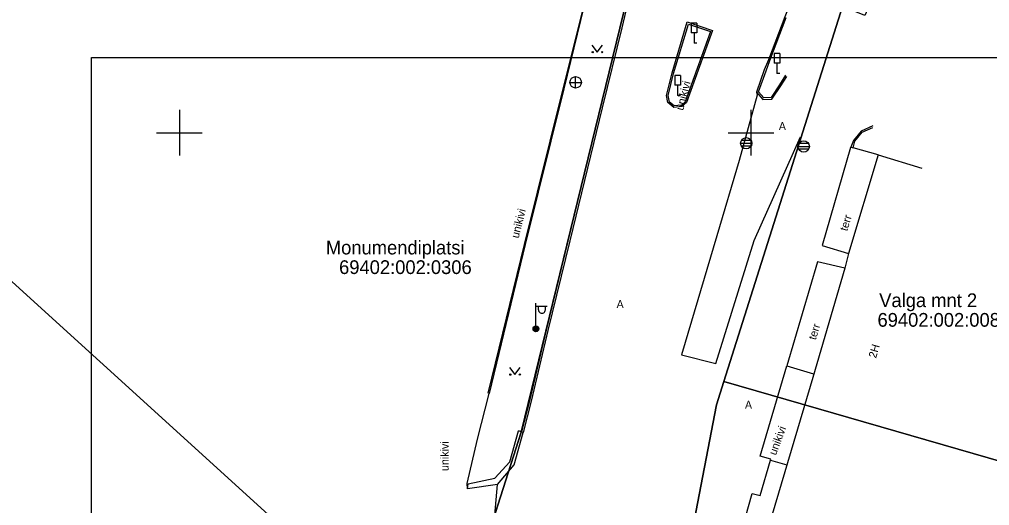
# Model space of a CAD drawing. Extents: x 632216 to 633134, y 6446009 to 6447735.
# Drawn here: x 632286 to 632370.9, y 6446767.4 to 6446809.9 of the extents above; entities that cross this region are included whole.
import ezdxf

# ---------------------------------------------------------------- set-up
doc = ezdxf.new("R2010")
doc.units = 0
for name, color, linetype in [('AED', 7, 'Continuous'), ('HALJASTUS', 7, 'Continuous'), ('HOONE', 7, 'Continuous'), ('HOONEDET', 7, 'Continuous'), ('KKAEV', 7, 'Continuous'), ('LIIKLUS', 7, 'Continuous'), ('PIIR', 7, 'Continuous'), ('POST', 7, 'Continuous'), ('RAJATIS', 7, 'Continuous'), ('SKKAEV', 7, 'Continuous'), ('TEE', 7, 'Continuous'), ('VORK', 7, 'Continuous'), ('VORMISTUS', 7, 'Continuous')]:
    doc.layers.add(name, color=color, linetype=linetype)

msp = doc.modelspace()

# ---------------------------------------------------------------- linework, layer by layer
at = {"layer": 'AED'}
msp.add_lwpolyline([(632330.088, 6446773.79), (632329.665, 6446773.945), (632329.664, 6446773.947)], dxfattribs=at)
at = {"layer": 'HALJASTUS'}
for p, q in [((632336.093, 6446807.649), (632336.556, 6446807.043)), ((632336.556, 6446807.043), (632337.002, 6446807.649)), ((632328.889, 6446779.465), (632329.352, 6446778.859)), ((632329.352, 6446778.859), (632329.798, 6446779.465))]:
    msp.add_line(p, q, dxfattribs=at)
for centre in [(632336.155, 6446807.043), (632336.984, 6446807.043), (632328.951, 6446778.859), (632329.78, 6446778.859)]:
    msp.add_circle(centre, 0.055, dxfattribs=at)
at = {"layer": 'HOONE'}
for points in [[(632361.132, 6446798.064), (632358.539, 6446789.435), (632358.213, 6446788.174), (632355.407, 6446778.588), (632351.312, 6446764.767)], [(632361.132, 6446798.064), (632364.963, 6446796.913)]]:
    msp.add_lwpolyline(points, dxfattribs=at)
at = {"layer": 'HOONEDET'}
for p, q in [((632358.711, 6446798.709), (632356.22, 6446790.156)), ((632358.932, 6446798.684), (632358.711, 6446798.709)), ((632361.132, 6446798.064), (632358.932, 6446798.684)), ((632356.22, 6446790.156), (632358.539, 6446789.435)), ((632355.826, 6446788.704), (632353.154, 6446779.63)), ((632358.213, 6446788.174), (632355.826, 6446788.704)), ((632353.154, 6446779.63), (632355.482, 6446778.915)), ((632350.819, 6446768.275), (632351.712, 6446771.381)), ((632351.712, 6446771.381), (632353.139, 6446770.957)), ((632349.07, 6446764.781), (632350.099, 6446768.469)), ((632350.099, 6446768.469), (632350.819, 6446768.275))]:
    msp.add_line(p, q, dxfattribs=at)
at = {"layer": 'KKAEV'}
for p, q in [((632334.664, 6446803.906), (632334.664, 6446804.906)), ((632334.164, 6446804.406), (632335.164, 6446804.406))]:
    msp.add_line(p, q, dxfattribs=at)
msp.add_circle((632334.664, 6446804.406), 0.5, dxfattribs=at)
at = {"layer": 'LIIKLUS'}
for points in [[(632344.769, 6446809.573), (632344.769, 6446808.723)], [(632345.269, 6446809.573), (632344.769, 6446809.573)], [(632345.269, 6446809.573), (632345.269, 6446808.723)], [(632345.269, 6446808.723), (632344.769, 6446808.723)], [(632345.019, 6446808.723), (632345.019, 6446807.823)], [(632345.269, 6446807.823), (632345.019, 6446807.823)], [(632352.021, 6446806.943), (632352.021, 6446806.093)], [(632352.521, 6446806.943), (632352.021, 6446806.943)], [(632352.521, 6446806.943), (632352.521, 6446806.093)], [(632352.521, 6446806.093), (632352.021, 6446806.093)], [(632352.271, 6446806.093), (632352.271, 6446805.193)], [(632343.328, 6446805.004), (632343.328, 6446804.154)], [(632343.828, 6446805.004), (632343.328, 6446805.004)], [(632343.828, 6446805.004), (632343.828, 6446804.154)], [(632352.521, 6446805.193), (632352.271, 6446805.193)], [(632343.828, 6446804.154), (632343.328, 6446804.154)], [(632343.578, 6446804.154), (632343.578, 6446803.254)], [(632343.828, 6446803.254), (632343.578, 6446803.254)]]:
    msp.add_lwpolyline(points, dxfattribs=at)
at = {"layer": 'PIIR'}
for points in [[(632389.52, 6446904.24), (632354.85, 6446860.72), (632345.88, 6446856.63), (632340.12, 6446849.46), (632339.46, 6446821.58), (632340.23, 6446818.86), (632340.08, 6446815.51), (632329.9, 6446773.82), (632323.13, 6446752.66), (632328.11, 6446720.35), (632335.49, 6446670.24), (632337.32, 6446628.58), (632338.34, 6446600.93), (632339.09, 6446536.42), (632329.93, 6446439.78)], [(632347.38, 6446434.56), (632351.8, 6446480.5), (632354.57, 6446560.35), (632350.64, 6446622.03), (632345.86, 6446700.08), (632343.68, 6446759.11), (632347, 6446776.21), (632347.63, 6446778.24), (632358.02, 6446811.05), (632362.97, 6446826.87), (632370.98, 6446831.17), (632377.44, 6446852.14), (632411.59, 6446899.66)], [(632323.13, 6446752.66), (632329.9, 6446773.82), (632340.08, 6446815.51), (632340.23, 6446818.86), (632339.46, 6446821.58), (632337.72, 6446825.15), (632335.87, 6446827.25), (632333.06, 6446828.6), (632331.02, 6446829.25), (632327.8, 6446829.55), (632320.73, 6446829.18), (632304.93, 6446827.8), (632295.46, 6446827.42), (632288.42, 6446827.75), (632276.23, 6446828.92), (632273.3, 6446828.95), (632272.4, 6446828.44), (632261.92, 6446821.02), (632252.65, 6446807.22), (632262.92, 6446807.33), (632323.13, 6446752.66)], [(632377.66, 6446825.3), (632364.96, 6446821.59), (632359.95, 6446810.25), (632358.02, 6446811.05), (632347.63, 6446778.24), (632379.03, 6446769.18), (632384.27, 6446787.02), (632381.79, 6446787.46), (632372.05, 6446807.23), (632377.66, 6446825.3)], [(632328.11, 6446720.35), (632323.13, 6446752.66), (632262.92, 6446807.33), (632252.65, 6446807.22), (632236.49, 6446807.41), (632219.95, 6446807.47), (632216.18, 6446767.93), (632215.67, 6446755.07), (632247.71, 6446750.73), (632253.64, 6446729.72), (632291.61, 6446720.7), (632290.47, 6446731.3), (632298.61, 6446732.8), (632300.21, 6446719.1), (632306.63, 6446717.75), (632328.11, 6446720.35)], [(632418.69, 6446780.64), (632384.27, 6446787.02), (632379.03, 6446769.18), (632347.63, 6446778.24), (632347, 6446776.21), (632343.68, 6446759.11), (632371.91, 6446751.62), (632372.47, 6446753.18), (632382.66, 6446752.11), (632384.93, 6446761.61), (632396.09, 6446761.37), (632414.33, 6446756.53), (632418.69, 6446780.64)]]:
    msp.add_lwpolyline(points, dxfattribs=at)
at = {"layer": 'POST'}
for p, q in [((632331.189, 6446783.097), (632331.189, 6446785.097)), ((632331.189, 6446784.847), (632332.184, 6446784.847)), ((632331.414, 6446784.526), (632331.414, 6446784.847)), ((632332.024, 6446784.526), (632332.024, 6446784.847)), ((632331.189, 6446782.847), (632331.189, 6446782.847))]:
    msp.add_line(p, q, dxfattribs=at)
for radius in [0.25, 0.225, 0.2, 0.175, 0.15, 0.125, 0.1, 0.075, 0.05, 0.025]:
    msp.add_circle((632331.189, 6446782.847), radius, dxfattribs=at)
msp.add_ellipse((632331.719, 6446784.526), major_axis=(0, 0.306), ratio=0.995025, start_param=1.570796, end_param=4.712389, dxfattribs=at)
at = {"layer": 'RAJATIS'}
msp.add_lwpolyline([(632325.207, 6446768.86), (632325.268, 6446769.317), (632327.601, 6446769.793), (632328.912, 6446771.243), (632329.663, 6446773.942)], dxfattribs=at)
at = {"layer": 'SKKAEV'}
for p, q in [((632349.091, 6446799.08), (632350.091, 6446799.08)), ((632350.021, 6446799.33), (632349.161, 6446799.33)), ((632350.021, 6446798.83), (632349.161, 6446798.83)), ((632354.116, 6446798.805), (632355.116, 6446798.805)), ((632355.046, 6446799.055), (632354.186, 6446799.055)), ((632355.046, 6446798.555), (632354.186, 6446798.555))]:
    msp.add_line(p, q, dxfattribs=at)
for centre in [(632349.591, 6446799.08), (632354.616, 6446798.805)]:
    msp.add_circle(centre, 0.5, dxfattribs=at)
at = {"layer": 'TEE'}
for points in [[(632383.952, 6446823.129), (632384.351, 6446823.915), (632384.676, 6446826.754), (632384.625, 6446827.736), (632384.246, 6446828.634), (632382.928, 6446830.181), (632381.126, 6446831.035), (632378.814, 6446831.709), (632374.34, 6446832.796), (632370.294, 6446832.762), (632367.393, 6446831.988), (632363.852, 6446830.095), (632361.602, 6446828.106), (632359.788, 6446825.682), (632356.184, 6446818.021), (632353.305, 6446811.015), (632352.966, 6446810.129), (632351.526, 6446806.383), (632351.17, 6446805.493), (632350.494, 6446803.547), (632351.046, 6446802.899), (632351.837, 6446802.934), (632352.621, 6446804.102), (632353.134, 6446804.931)], [(632333.055, 6446828.51), (632334.396, 6446827.972), (632335.681, 6446827.154), (632335.732, 6446827.108), (632335.844, 6446827.006), (632336.234, 6446826.673), (632336.959, 6446826.037), (632338.591, 6446823.572), (632339.577, 6446821.071), (632340.24, 6446817.914), (632340.01, 6446814.971), (632339.743, 6446814.041), (632339.693, 6446813.866), (632339.68, 6446813.79), (632339.028, 6446811.202), (632338.539, 6446809.226), (632336.844, 6446802.245), (632333.986, 6446790.523), (632332.093, 6446782.726), (632330.617, 6446776.574)], [(632331.755, 6446829.074), (632332.601, 6446828.817), (632334.467, 6446828.118), (632335.785, 6446827.272), (632335.921, 6446827.137), (632336.336, 6446826.78), (632337.086, 6446826.14), (632338.722, 6446823.68), (632339.772, 6446821.083), (632340.412, 6446817.939), (632340.162, 6446814.951), (632339.891, 6446813.989), (632339.162, 6446811.157), (632338.698, 6446809.179), (632336.998, 6446802.187), (632334.154, 6446790.552), (632332.235, 6446782.719)], [(632327.02, 6446777.225), (632330.19, 6446790.224), (632333.567, 6446803.828), (632335.375, 6446811.073)], [(632335.375, 6446811.073), (632335.386, 6446811.004), (632333.622, 6446803.826), (632330.249, 6446790.225), (632327.087, 6446777.212)], [(632353.015, 6446805.039), (632352.49, 6446804.201), (632351.757, 6446803.082), (632351.117, 6446803.038), (632350.655, 6446803.579), (632351.325, 6446805.412), (632351.654, 6446806.322), (632353.09, 6446810.068)], [(632344.431, 6446809.684), (632346.632, 6446808.94), (632344.369, 6446802.658), (632343.959, 6446802.283), (632343.247, 6446802.21), (632342.729, 6446802.633), (632342.623, 6446803.268), (632343.104, 6446805.235), (632344.431, 6446809.684)], [(632344.531, 6446809.495), (632346.462, 6446808.858), (632344.248, 6446802.706), (632343.93, 6446802.425), (632343.29, 6446802.342), (632342.885, 6446802.679), (632342.767, 6446803.257), (632343.226, 6446805.193), (632344.531, 6446809.495)], [(632350.494, 6446803.547), (632350.533, 6446803.28), (632348.98, 6446797.566), (632347.008, 6446790.99), (632343.923, 6446780.579), (632346.932, 6446779.831), (632350.274, 6446790.588), (632354.326, 6446799.638)], [(632360.665, 6446800.591), (632359.641, 6446800.133), (632358.983, 6446799.317), (632358.749, 6446798.75), (632358.932, 6446798.684), (632359.1, 6446799.265), (632359.738, 6446800.042), (632360.665, 6446800.456)], [(632332.235, 6446782.719), (632330.763, 6446776.529), (632330.088, 6446773.79)], [(632351.712, 6446771.381), (632351.741, 6446771.463), (632350.821, 6446771.736), (632353.154, 6446779.63), (632355.482, 6446778.915)], [(632326.089, 6446773.214), (632327.087, 6446777.212)], [(632330.617, 6446776.574), (632329.922, 6446773.851), (632330.088, 6446773.79)], [(632327.816, 6446769.251), (632329.274, 6446770.959), (632330.088, 6446773.79)], [(632325.19, 6446769.343), (632326.089, 6446773.214)], [(632327.341, 6446763.576), (632327.816, 6446769.251), (632325.207, 6446768.86), (632325.19, 6446769.343)]]:
    msp.add_lwpolyline(points, dxfattribs=at)
at = {"layer": 'VORK'}
for p, q in [((632300, 6446802), (632300, 6446798)), ((632350, 6446802), (632350, 6446798)), ((632298, 6446800), (632302, 6446800)), ((632348, 6446800), (632352, 6446800))]:
    msp.add_line(p, q, dxfattribs=at)
at = {"layer": 'VORMISTUS'}
msp.add_lwpolyline([(632384.821, 6446666.574), (632292.321, 6446666.574), (632292.321, 6446806.574), (632384.821, 6446806.574)], close=True, dxfattribs=at)

# ---------------------------------------------------------------- texts
at = {"layer": 'HALJASTUS'}
for s, rotation, p in [('terr', 73.02267, (632358.419, 6446791.354)), ('terr', 73.02267, (632355.669, 6446781.837)), ('2H', 73.59531, (632360.942, 6446780.241))]:
    msp.add_text(s, height=0.7, rotation=rotation, dxfattribs=at).set_placement(p)
at = {"layer": 'PIIR'}
for s, p in [(' Monumendiplatsi', (632312.37, 6446789.362)), ('69402:002:0306', (632313.972, 6446787.648)), (' Valga mnt 2', (632360.775, 6446784.754)), ('69402:002:0080', (632361.07, 6446783.041))]:
    msp.add_text(s, height=1.2, dxfattribs=at).set_placement(p)
at = {"layer": 'TEE'}
for rotation, p in [(75.29745, (632344.074, 6446801.902)), (75.66982, (632329.673, 6446790.729)), (69.58683, (632352.185, 6446771.752)), (90, (632323.552, 6446770.42))]:
    msp.add_text('unikivi', height=0.7, rotation=rotation, dxfattribs=at).set_placement(p)
for p in [(632352.438, 6446800.227), (632338.245, 6446784.664), (632349.475, 6446775.864)]:
    msp.add_text('A', height=0.7, dxfattribs=at).set_placement(p)

doc.saveas('drawing.dxf')
